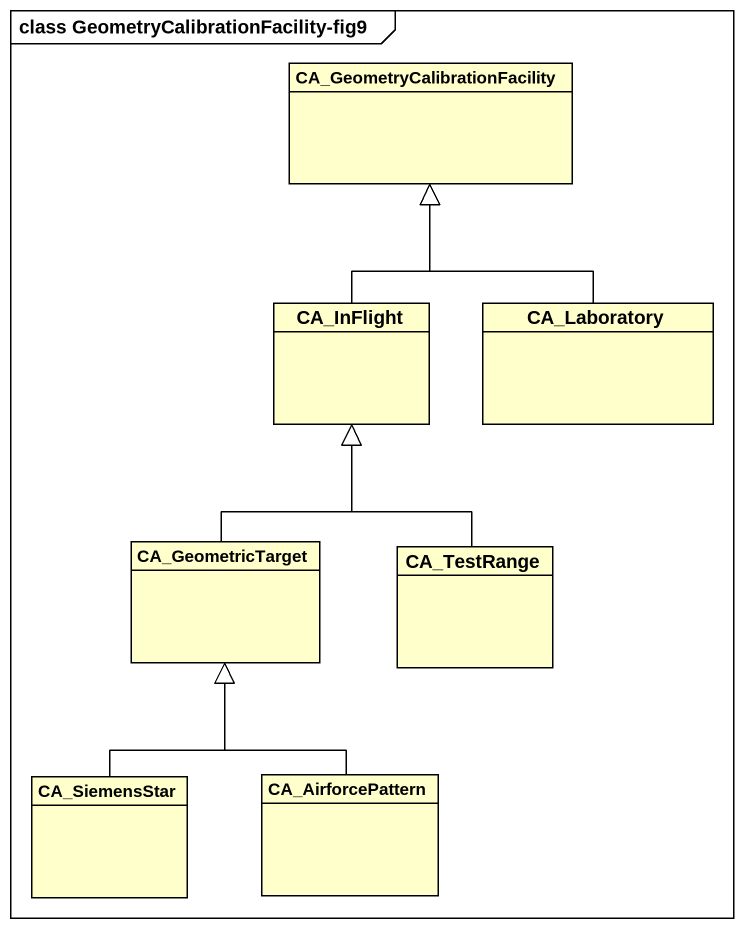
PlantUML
@startuml
mainframe class GeometryCalibrationFacility-fig9
hide circle
hide empty members
class "CA_GeometryCalibrationFacility" as CA_GeometryCalibrationFacili
class CA_InFlight
class CA_Laboratory
class CA_GeometricTarget
class CA_TestRange
class CA_SiemensStar
class CA_AirforcePattern
CA_InFlight -up-|> CA_GeometryCalibrationFacili
CA_Laboratory -up-|> CA_GeometryCalibrationFacili
CA_GeometricTarget -up-|> CA_InFlight
CA_TestRange -up-|> CA_InFlight
CA_SiemensStar -up-|> CA_GeometricTarget
CA_AirforcePattern -up-|> CA_GeometricTarget
@enduml
